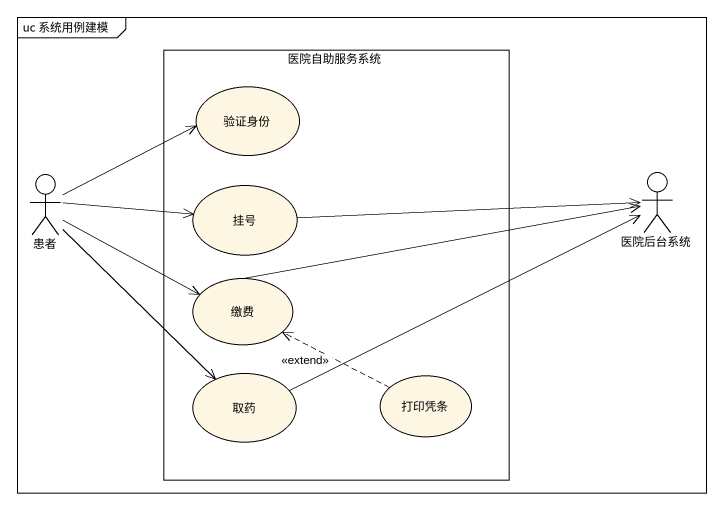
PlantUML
@startuml
mainframe uc 系统用例建模
rectangle 医院自助服务系统 {
  usecase 验证身份
  usecase 挂号
  usecase 缴费
  usecase 取药
  usecase 打印凭条
}
actor 患者
actor 医院后台系统
患者 -right-> 验证身份
患者 -right-> 挂号
患者 -right-> 缴费
患者 --> 取药
挂号 -right-> 医院后台系统
缴费 -right-> 医院后台系统
取药 -right-> 医院后台系统
打印凭条 .left.> 缴费 : <<extend>>
@enduml
